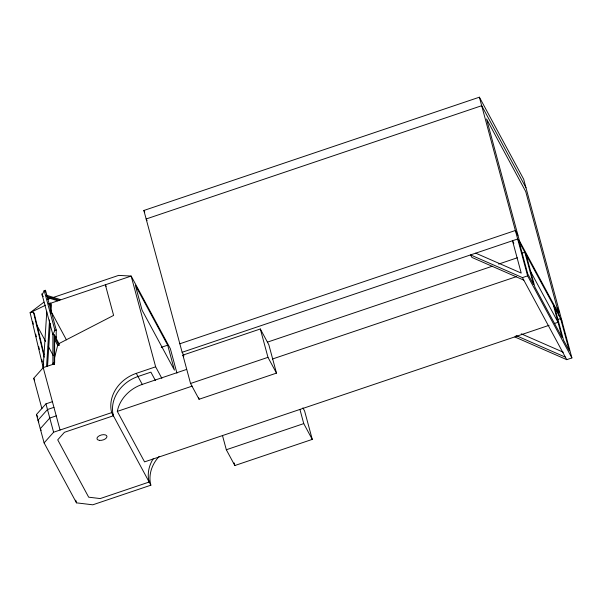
<?xml version="1.0" encoding="UTF-8"?>
<svg xmlns="http://www.w3.org/2000/svg" width="602" height="602" viewBox="0 0 602 602"><rect width="100%" height="100%" fill="white"/><g stroke="black" fill="none" stroke-linecap="round" stroke-linejoin="round"><path stroke-width="0.9" d="M45.519 292.068L45.526 290.307L44.194 290.563L42.163 294.92L43.013 296.5M45.526 290.307L56.242 330.009L56.189 337.955L55.7 336.149M46.768 311.776L43.193 367.596L52.901 364.376L54.195 364.496L54.647 362.682L54.624 337.368L58.973 345.42L57.687 345.307L54.639 339.663M46.565 366.46L49.545 319.948M50.259 308.781L50.613 303.197L48.935 303.769M47.535 366.174L50.275 323.387M50.929 313.153L51.471 304.778L50.613 303.197M48.566 303.95L48.596 303.453M43.66 364.165L43.224 367.649L60.057 430.039M549.114 325.298L144.57 461.884L117.307 411.392L118.135 408.021A34.231 29.159 -28.4 0 1 142.253 384.407L186.507 369.462M53.36 362.562L52.901 364.376L52.878 334.629L41.862 293.784M54.451 358.205L57.769 344.976M58.973 345.42L59.282 344.209L54.172 334.742L52.878 334.629L54.91 330.265L44.194 290.563M41.937 408.766L33.727 378.312L43.224 367.649L30.1 312.701L43.969 302.136M159.131 456.451A34.231 29.159 -28.4 0 0 150.861 485.197L92.783 504.807L76.477 502.851L44.104 442.891L36.451 414.53L45.955 403.859L52.404 401.677M44.104 442.891L53.608 432.221L111.679 412.611A34.231 29.159 -28.4 0 1 136.285 373.36L155.647 366.821L161.878 378.372M58.815 343.667L113.612 315.403L105.35 284.784L106.2 286.356M45.639 305.184L30.1 312.701L33.486 312.287L34.352 313.89L44.074 354.593M183.896 355.571L182.128 352.283L143.863 210.482L479.395 97.193L523.687 179.245L571.9 357.927L566.738 359.665L514.845 336.954M47.618 299.36L51.17 298.156M52.946 297.561L118.602 275.392L131.161 276.07L170.336 348.656L176.95 373.157M49.033 303.792L131.161 276.07L155.647 366.821M161.246 347.354L167.695 345.179L174.429 370.125L142.064 310.165L135.33 285.213L167.695 345.179M179.832 343.78L515.365 230.491L517.923 235.224M182.128 352.283L517.66 239.002L561.952 321.054M182.895 355.12L260.32 328.978L268.838 344.758L276.491 373.12L199.066 399.261L190.548 383.482L182.895 355.12L183.745 356.7M53.939 407.351L47.483 409.533L37.986 420.196L38.874 421.844M521.377 253.419L524.816 252.253L533.538 284.588L527.751 273.857L519.022 241.522M267.423 342.139L492.391 266.189M498.614 264.09L517.284 257.784M56.234 415.869L49.785 418.051L40.281 428.707L41.169 430.347M190.548 383.482L267.973 357.34L276.491 373.12M117.307 411.392L192.158 386.123M272.36 359.04L516.516 276.611M523.808 280.141L471.923 257.43L470.553 254.902L522.446 277.612L527.608 275.866L571.9 357.927M155.369 380.434L150.899 372.156L137.993 376.513A34.231 29.159 -28.4 0 0 113.379 415.771L64.437 432.296L57.717 439.836L88.675 497.184L100.21 498.569L149.153 482.044A34.231 29.159 -28.4 0 1 153.194 458.799M558.009 319.399L560.59 318.526L569.311 350.861L563.517 340.13L554.796 307.795M554.465 323.492L558.024 322.288L530.768 271.795M226.322 449.754L303.747 423.612L312.265 439.392L234.833 465.534L226.322 449.754L222.492 435.577M54.91 330.265L56.242 330.009M46.226 295.153L60.215 299.525L59.372 300.308L46.467 296.267M47.287 297.516L57.852 300.819M475.715 253.164L521.219 273.075L512.498 240.74M521.227 333.817L563.291 352.23M516.034 335.547L565.376 357.144M42.163 294.92L42.953 296.357M525.982 187.756L481.698 105.704L146.158 218.985L147.046 220.633M557.098 307.81L559.657 312.543M519.428 240.815L558.611 313.401M512.836 241.372L513.86 243.268M522.446 277.612L566.738 359.665M302.911 407.878L304.612 411.031L312.265 439.392M143.863 210.482L144.751 212.122M136.285 373.36L142.411 384.693M111.679 412.611L150.861 485.197M50.839 310.986L66.423 339.859M36.308 324.2L45.617 341.447M48.28 346.376L53.157 355.413M33.727 378.312L34.607 379.96M36.451 414.53L37.783 416.99M148.656 480.276L149.153 482.044M112.883 414.003L113.379 415.771M559.393 316.321L525.727 191.534L486.544 118.948L520.218 243.735M553.434 305.274L562.155 337.609L534.9 287.109L526.178 254.781M479.395 97.193L527.608 275.866M299.924 409.435L303.747 423.612M260.32 328.978L267.973 357.34M234.118 462.878L234.833 465.534M198.585 397.493L199.066 399.261M75.754 500.194L76.477 502.851M45.955 403.859L53.608 432.221M33.486 312.287L44.209 357.182M32.689 321.513L33.336 324.215M35.699 334.118L36.346 336.827M38.709 346.729L39.356 349.431M41.719 359.341L42.366 362.043M54.172 334.742L54.195 364.496M99.45 440.363A5.132 2.634 -15.1 0 0 106.975 436.57A5.132 2.634 -15.1 0 0 99.48 435.675A5.132 2.634 -15.1 0 0 99.45 440.363"/></g></svg>
